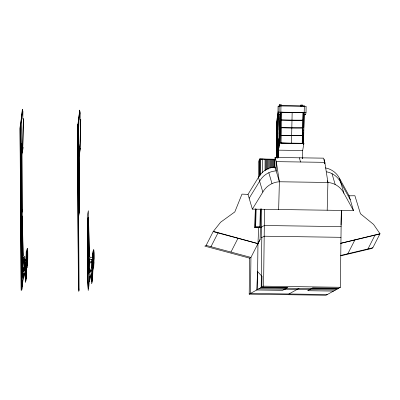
<?xml version="1.0" encoding="UTF-8"?>
<svg xmlns="http://www.w3.org/2000/svg" width="400" height="400" viewBox="0 0 400 400"><rect width="100%" height="100%" fill="white"/><g stroke="black" fill="none" stroke-linecap="round" stroke-linejoin="round"><path stroke-width="0.6" d="M23.145 272.93A5.035 0.305 -89.2 0 1 23.175 275.005L23.055 278.33L25 271.805L23.425 259.195L23.29 262.18A19.45 1.185 -89.2 0 0 23.13 267.61L23.1 271.23A6.53 0.4 -89.2 0 0 23.14 272.75L23.42 277.115M25.99 266L25.98 271.78M26.125 256.25L26.11 263.9L26.755 261.925L26.775 251.81L26.15 255.265M26.34 263.19L26.36 253.09M89.365 272.105L89.37 272.52A6.53 0.4 -89.2 0 0 89.41 274.04A5.035 0.305 -89.2 0 1 89.45 276.295L89.44 277.31M92.03 270.925L92.115 269.43L92.25 273.07M92.175 269.58L92.265 267.29M89.61 262.325L89.65 261.45A19.45 1.185 -89.2 0 1 89.805 258.66L90.14 259.4L92.285 259.41L92.235 280.105L91.735 281.635L91.745 278.93A6.78 0.415 -89.2 0 0 91.65 274.68L91.475 272.41L89.33 279.62M259.56 176.435L259.505 158.985L275.3 159.245M259.9 175.39L259.94 159.165L260.62 159.005A3.455 0.665 0.1 0 1 262.545 159.07L274.775 159.87M260.585 175.235L260.62 159.005M262.51 172.895L262.545 159.07M265.05 170.715L265.08 159.3M265.915 170.18L265.94 159.36M266.785 169.64L266.81 159.42M267.66 169.095L267.68 159.48M268.535 169.155L268.555 159.54M269.415 168.005L269.435 159.59M270.295 168.06L270.315 159.645M271.185 167.51L271.2 159.695M272.07 167.555L272.09 159.74M272.965 167.6L272.98 159.79M273.86 167.645L273.875 159.83M274.415 167.67L274.435 159.855M324.655 163.7L324.66 160.075L324.085 159.915A3.455 0.665 0.1 0 0 323.875 159.905M22.06 269.125L21.99 270.38L21.94 269.71M23.175 275.005L23.165 276.02M25.76 269.64L25.805 268.345M89.45 276.295L89.45 276.59M22.335 270.56L22.265 271.415L22.305 269.18L22.3 271.305L22.31 270.145L22.335 270.425M88.54 272.01L88.565 272.58L92.255 270.505M25.985 269.215L22.275 271.275L22.285 270.3L25.985 268.245M23.715 268.635L23.725 267.66L22.265 268.475L22.275 271.275M23.175 275.335L23.165 276.13M23.425 270.635L23.415 271.485L23.945 271.19L23.955 270.34M23.44 269.66L23.45 268.785M23.97 269.365L23.98 268.49L22.25 269.45L22.33 270.27M88.555 262.91L88.65 271.535L88.535 269.76L90 268.95L89.985 269.925M88.605 271.715C88.51 270.42 88.635 274.265 88.555 271.585L92.26 269.535M89.7 271.92L89.69 272.775L90.22 272.48L90.23 271.625M89.71 270.945L89.72 270.075M90.24 270.65L90.25 269.78L88.525 270.735L88.545 272.56M341.32 210.415L340.38 287.285L326.005 295.255L249.2 294.155L249.64 258.15L250.935 257.435L260.1 239.465L260.905 208.945M257.405 289.605L257.965 243.65L258.675 227.585M260.055 239.58L257.965 243.65L213.16 231.625L206.13 245.405L204.84 246.12L249.64 258.15M261.58 208.75L261.225 237.86L264.19 236.215L340.99 237.32M261.81 237.535L261.2 287.5L287.095 287.87M249.2 294.155L263.58 286.18L264.52 209.31M303.535 143.535L304.335 105.895L280.96 105.56L280.855 112.19L280.43 114.11L279.765 114.48L277.965 114.455L278.06 106.565L279.16 105.955L306.125 106.345L306.025 112.55L305.6 114.47L304.935 114.84M301.575 106.31L301.58 105.885M324.815 163.575L324.83 162.345L323.595 158.155L275.055 157.455L274.795 167.35M89.44 277.115L89.45 276.625L88.95 285.455L88.24 290.475L87.74 281.8L87.275 216.1L88.35 210.725L89.4 252.975A23.925 1.46 -89.2 0 0 89.855 256.91L90.01 257.4A23.925 1.46 -89.2 0 0 90.25 257.585L92.255 257.605L92.45 253.18L93.58 249.72A7.805 0.475 -89.2 0 1 94.015 252.86L94.05 255.385A12.7 0.775 -89.2 0 1 94.02 259.74A7.755 0.475 -89.2 0 1 93.835 264.865L93.615 268.84L92.95 269.21L92.455 281.185L91.62 283.75L91.63 279.595A4.975 0.305 -89.2 0 0 91.545 275.89L91.425 274.33L89.18 281.865M89.36 271.14L89.4 268.895A19.45 1.185 -89.2 0 1 89.56 263.47L89.57 263.315M277.965 114.455L278.63 114.085L279.06 112.165L279.16 105.955M25.76 269.34L25.765 269.04M25.9 269.26L25.825 269.915L25.795 269.625M89.07 262.625L89.1 261.185A27.32 1.665 -89.2 0 0 89.155 249.605L88.425 219.48A4.665 0.285 -89.2 0 0 88.115 217.505L87.43 221.145L87.565 240.655L88.4 236.185L88.275 217.365M92.175 270.55L92.09 271.75L92.065 270.77M23.355 118.74L22.64 148.805L21.91 153.01L21.895 149.27A8.395 0.51 -89.2 0 0 21.315 143.9L20.915 146.005L20.76 124.175L22.33 113.26L22.875 112.955M80.645 119.555L79.93 149.62L79.205 153.825L79.185 150.09A8.395 0.51 -89.2 0 0 78.605 144.72L78.21 146.82L78.055 124.995L79.62 114.075L80.17 113.77M278.87 147.82L278.855 144.705A8.395 0.51 -89.2 0 0 278.275 139.335L277.85 139.33A8.395 0.51 -89.2 0 1 278.43 144.7L278.45 148.44L279.175 144.235L280.005 114.105L279.31 143.19L279.735 143.195L280.455 112.975M279.805 135.65L280.095 123.375M280.2 119.08L280.315 114.175M281.025 142.995L281.755 112.2L281 112.19L280.125 142.98L281.025 142.995A15.025 0.525 0.7 0 0 291.48 143.33A15.025 0.525 0.7 0 0 302.595 143.305L303.92 143.32L302.68 150.505L302.72 158.48M302.21 143.52L302.94 112.725L304.23 112.525M302.595 143.305L303.33 112.51A15.025 0.525 0.7 0 1 292.21 112.54A15.025 0.525 0.7 0 1 281.755 112.2L281.365 112.415L302.94 112.725M303.405 131.155L303.435 129.915M303.395 144.58L303.69 132.31M303.805 127.4L304.095 115.13M89.045 263.605L88.785 271.46M274.995 168.17L275.025 166.99A20 19.585 -16.4 0 0 267.855 168.745L266.2 169.58A20 19.585 -16.4 0 0 258.475 177.325L248.01 194.36L252.365 209.135L353.475 210.59L349.12 195.81L339.565 178.49A20 19.585 -16.4 0 0 332.25 170.525L330.64 169.645A20 19.585 -16.4 0 0 325.4 167.93M278.65 209.515L279.38 181.765L276.29 161.645L275.055 157.455M327.19 210.21L327.92 182.465L324.83 162.345L276.29 161.645L276.175 170.89A20 19.585 -16.4 0 0 269.005 172.64L267.35 173.475A20 19.585 -16.4 0 0 259.625 181.225L249.16 198.26M255.715 208.89L255.185 227.12L259.565 227.11M255.39 208.92L254.575 227.46L255.625 226.88L256.14 209.13M254.575 227.46L258.82 227.52L259.87 226.94L260.39 208.95M341.01 225.045L341.435 210.355M25.865 269.44L25.815 270.46L25.79 269.48M92.07 270.45C92.145 269.01 92.175 271.825 92.065 270.915M22.51 270.17L22.825 259.9A27.32 1.665 -89.2 0 0 22.88 248.315L22.15 218.19A4.665 0.285 -89.2 0 0 21.845 216.215L21.155 219.855L21.445 260.575L22.275 256.16L22.14 236.65L21.305 241.065M92.285 259.41L91.94 268.28L91.495 268.525L91.43 259.4M22.545 269.36L22.59 268.295M22.465 271.165L21.575 279.455L22.015 287.055L22.455 281.41L22.38 271.21M88.74 272.455L88.655 274.28A38.275 2.335 -89.2 0 1 88.155 282.465L88.285 288.345L87.85 280.745L87.73 263.56L88.56 259.15L88.585 262.89M277.675 140.245L277.625 133.045A4.515 0.275 -89.2 0 1 277.715 129.065L278.265 114.175M278.095 139.65L278.05 133.055A4.515 0.275 -89.2 0 1 278.14 129.07L278.69 114.18M25.845 262.885L25.87 262.78A5.915 0.36 -89.2 0 1 26 262.98L25.96 278.815L25.465 280.345L25.47 277.64A6.78 0.415 -89.2 0 0 25.375 273.395L25.59 259.87M25.28 272.12L25.87 262.78M25.8 269.005L25.84 268.685L25.87 269.12M21.485 117.355L22.355 109.295L22.615 111.315M78.775 118.175L79.65 110.11L79.905 112.13M279.18 105.97L279.315 104.73L281.115 104.755L281.255 105.84M280.99 105.895L281.115 104.755M300.77 106.18L300.89 105.04L302.69 105.065L302.82 106.075M22.115 268.845C22.63 258.735 21.095 273.885 22.115 268.845L21.985 246.765L21.89 269.97M20.65 124.95L20.125 128.625L21.26 288.55L21.805 288.25M77.945 125.765L77.415 129.44L78.555 289.365L79.095 289.065M277.45 157.715L277.17 118.27L278.19 111.61M276.9 157.785L276.66 124.05L277.19 120.38M278.185 113.425L277.3 119.605L277.455 141.435L277.85 139.33M277.325 157.795L277.085 124.06L277.435 121.61M21 158.275L21.8 153.66M78.295 159.09L79.095 154.475M278.19 141.54L278 142.545L277.575 142.54L277.54 153.705L277.965 153.71L278.565 150.23M278.495 157.515L278.46 150.16L279.7 142.975L303.92 143.32M21.295 239.365L22.125 234.895L22.005 216.075M21.065 150.825L21.4 149.05L21.44 154.15L21.1 155.925M78.36 151.645L78.695 149.865L78.73 154.965L78.395 156.745M278.285 141.035L277.86 141.03L277.465 143.135L277.57 158.05M277.605 146.255L277.94 144.48L278.365 144.485L278.4 149.585L278.075 153.065L277.65 153.055M277.94 144.48L277.975 149.58L277.64 151.355L278.065 151.365M21.51 212.955L22.09 210.04L21.78 149.82A6.59 0.4 -89.2 0 0 21.325 145.6L20.93 147.705L21.395 213.535M21.77 213.405L22.215 211.195L21.92 154.73L23.165 147.545L22.775 147.76L23.465 118.675L22.8 119.045L22.9 111.155L22.33 111.47L20 127.685L21.16 290.395L21.815 290.03L21.675 270.34M21.775 250.09L22 248.965M21.86 265.12L22.085 263.995M78.585 216.615L79.505 212.015L79.215 155.545L80.455 148.36L80.07 148.575L80.76 119.495L80.095 119.86L80.19 111.97L79.62 112.29L77.295 128.505L78.45 291.21L79.11 290.845L77.93 124.055M304.015 113.485L303.8 114.445L305.6 114.47M259.52 158.985L258.275 162.745L258.35 177.685M259.94 159.165L259.595 160.44M259.565 175.23L259.915 174.17L260.585 174.03A3.455 0.665 0.1 0 1 261.025 174.025M324.1 160.29L324.225 159.915L324.29 160.22M210.97 246.705L218 232.925M230.95 252.07L237.98 238.29M347.84 253.745L354.875 239.965M367.95 248.955L374.98 235.175M340.87 255.815L371.525 248.515L372.815 247.795L380 233.73L373.59 224.435L360.445 213.735L354.905 195.75L348.705 195.815M213.16 231.625L220.6 222.24L234.81 211.93L241.99 194.13L248.03 194.365M252.365 209.135L262.83 192.1A20 19.585 -16.4 0 1 270.555 184.355L272.21 183.52A20 19.585 -16.4 0 1 279.38 181.765L327.92 182.465A20 19.585 -16.4 0 1 334.995 184.42L336.605 185.3A20 19.585 -16.4 0 1 343.915 193.265L353.475 210.59M280.96 105.56L279.44 106.16M292.155 112.57L291.48 143.33M303.605 106.3L304.335 105.895M279.31 143.19L279.7 142.975M91.445 261.305L88.17 263.12L88.16 264.095L91.45 262.27M260.41 227.68L264.32 225.515L341.125 226.615M288.895 293.99L299.015 288.375M340.745 243.295L380 233.73M340.645 243.35L379.845 234.015M340.745 255.435L372.815 247.795M24.54 258.105L23.87 258.11L23.53 257.37L25.2 271.125M309.11 289.55L309.715 289.56M278.06 106.565L278.98 106.58M279.06 112.165L306.025 112.55M278.63 114.085L280.43 114.11M278.29 117.285L278.71 117.29M277.17 118.27L277.595 118.275M277.6 118.675L277.175 118.67L276.535 123.115L276.785 158.025M278.24 119.43L278.665 119.435M281.185 120.115L303.145 120.21A13.51 0.47 0.7 0 1 281.57 119.9M276.66 124.05L277.085 124.06M277.715 129.065L278.14 129.07M277.625 133.045L278.05 133.055M279.58 143.04L280.005 143.045M281.235 143.215L293.82 143.4M279.175 144.235L279.6 144.24M278.43 144.7L278.855 144.705M277.86 141.03A6.59 0.4 -89.2 0 1 278.315 145.25L278.74 145.255A6.59 0.4 -89.2 0 0 278.595 141.36M278.335 149.085L278.76 149.095M277.975 149.58L278.4 149.585M278.46 150.16L302.68 150.505M259.375 159.36L261.81 159.395M255.625 226.88L259.87 226.94M263.58 286.18L340.38 287.285M338.64 288.25L312.745 287.88L307.65 290.705L333.545 291.075M312.11 288.23L338.005 288.6M260.615 287.825L337.42 288.925M258.805 288.83L335.605 289.93M327.295 294.54L250.495 293.435L250.935 257.435L206.13 245.405M284.695 289.2L285.295 289.21M213.315 231.335L257.965 243.65M350.27 199.71L340.71 182.39A20 19.585 -16.4 0 0 333.4 174.425L331.79 173.545A20 19.585 -16.4 0 0 326.55 171.83M339.565 178.49L343.915 193.265M331.985 173.65L335.19 184.53M327.415 180.745L327.92 182.465M299.325 157.805L300.56 161.995M275.025 166.99L279.38 181.765M268.805 172.745L272.005 183.62M258.475 177.325L262.83 192.1M300.89 105.04L301.03 106.125M279.315 104.73L279.51 106.245M278 142.545L278.025 145.645M277.965 153.71L277.995 158.055M277.825 150.875L277.84 152.74M277.86 155.855L277.875 157.72M277.15 149.93L277.21 158.035M88.47 221.44L88.76 262.795M88.765 263.76L88.815 270.72M88.655 272.5L88.665 274.035M79.015 118.32L78.47 134.45A4.515 0.275 -89.2 0 0 78.38 138.435L78.435 145.63M78.335 147.925L78.405 158.445M21.72 117.5L21.175 133.635A4.515 0.275 -89.2 0 0 21.09 137.615L21.14 144.815M22.195 220.15L22.545 269.435M21.04 147.11L21.115 157.625M20.64 123.24L21.4 231.29M21.725 211.215L21.93 247.045M21.61 211.775L21.82 247.605M302.6 157.285L302.605 158.495M278.315 145.25L278.38 157.545M24.565 259.75L24.565 264.41L24.855 259.83L25.945 259.855L26.015 258.79A7.27 0.445 -89.2 0 0 26.105 256.89L26.16 254.775A7.27 0.445 -89.2 0 0 26.175 251.945L27.305 248.435A7.805 0.475 -89.2 0 1 27.74 251.575L27.775 254.1A12.7 0.775 -89.2 0 1 27.75 258.45A7.755 0.475 -89.2 0 1 27.56 263.58L27.34 267.555L26.675 267.92L26.18 279.9L25.345 282.46L25.355 278.305A4.975 0.305 -89.2 0 0 25.275 274.605L25.15 273.045L22.91 280.575L21.97 289.185L21.47 280.515L21.005 214.815L22.08 209.435L23.125 251.69A23.925 1.46 -89.2 0 0 23.585 255.62L23.735 256.115A23.925 1.46 -89.2 0 0 23.98 256.295L24.57 256.305L24.565 259.75M26.105 265.315L26.075 278.47L26.745 263.35L26.105 265.315M26.975 262.645L26.97 265.97L27.305 265.785L27.535 260.96L26.975 262.645M27.005 251.115L26.98 261.235L27.65 257.61A10.9 0.665 -89.2 0 0 27.665 254.635L27.635 252.62A6 0.365 -89.2 0 0 27.365 250.095L27.005 251.115M92.38 266.605L92.345 279.76L93.02 264.64L92.38 266.605M92.4 257.095L92.38 265.19L93.025 263.215L93.05 253.095L92.5 254.775L92.4 257.095M93.25 263.935L93.24 267.26L93.58 267.07L93.805 262.25L93.25 263.935M93.275 252.405L93.25 262.52L93.925 258.9A10.9 0.665 -89.2 0 0 93.935 255.925L93.91 253.91A6 0.365 -89.2 0 0 93.635 251.385L93.275 252.405M261.965 276.345L261.835 287.15L287.73 287.52L282.635 290.345L256.74 289.975L257.625 271.6L261.965 276.345M22.38 271.045L21.565 277.755L21.455 262.275L22.29 257.86L22.38 271.045M78.615 146.42L78.22 148.52L78.685 214.35L79.385 210.86L79.075 150.635A6.59 0.4 -89.2 0 0 78.615 146.42M88.41 237.94L87.58 242.355L87.715 261.86L88.55 257.45L88.41 237.94M281.39 127.6L281 127.81L302.965 127.905A13.51 0.47 0.7 0 1 281.39 127.6M281.205 135.295L280.82 135.51L302.78 135.605A13.51 0.47 0.7 0 1 281.205 135.295"/></g></svg>
